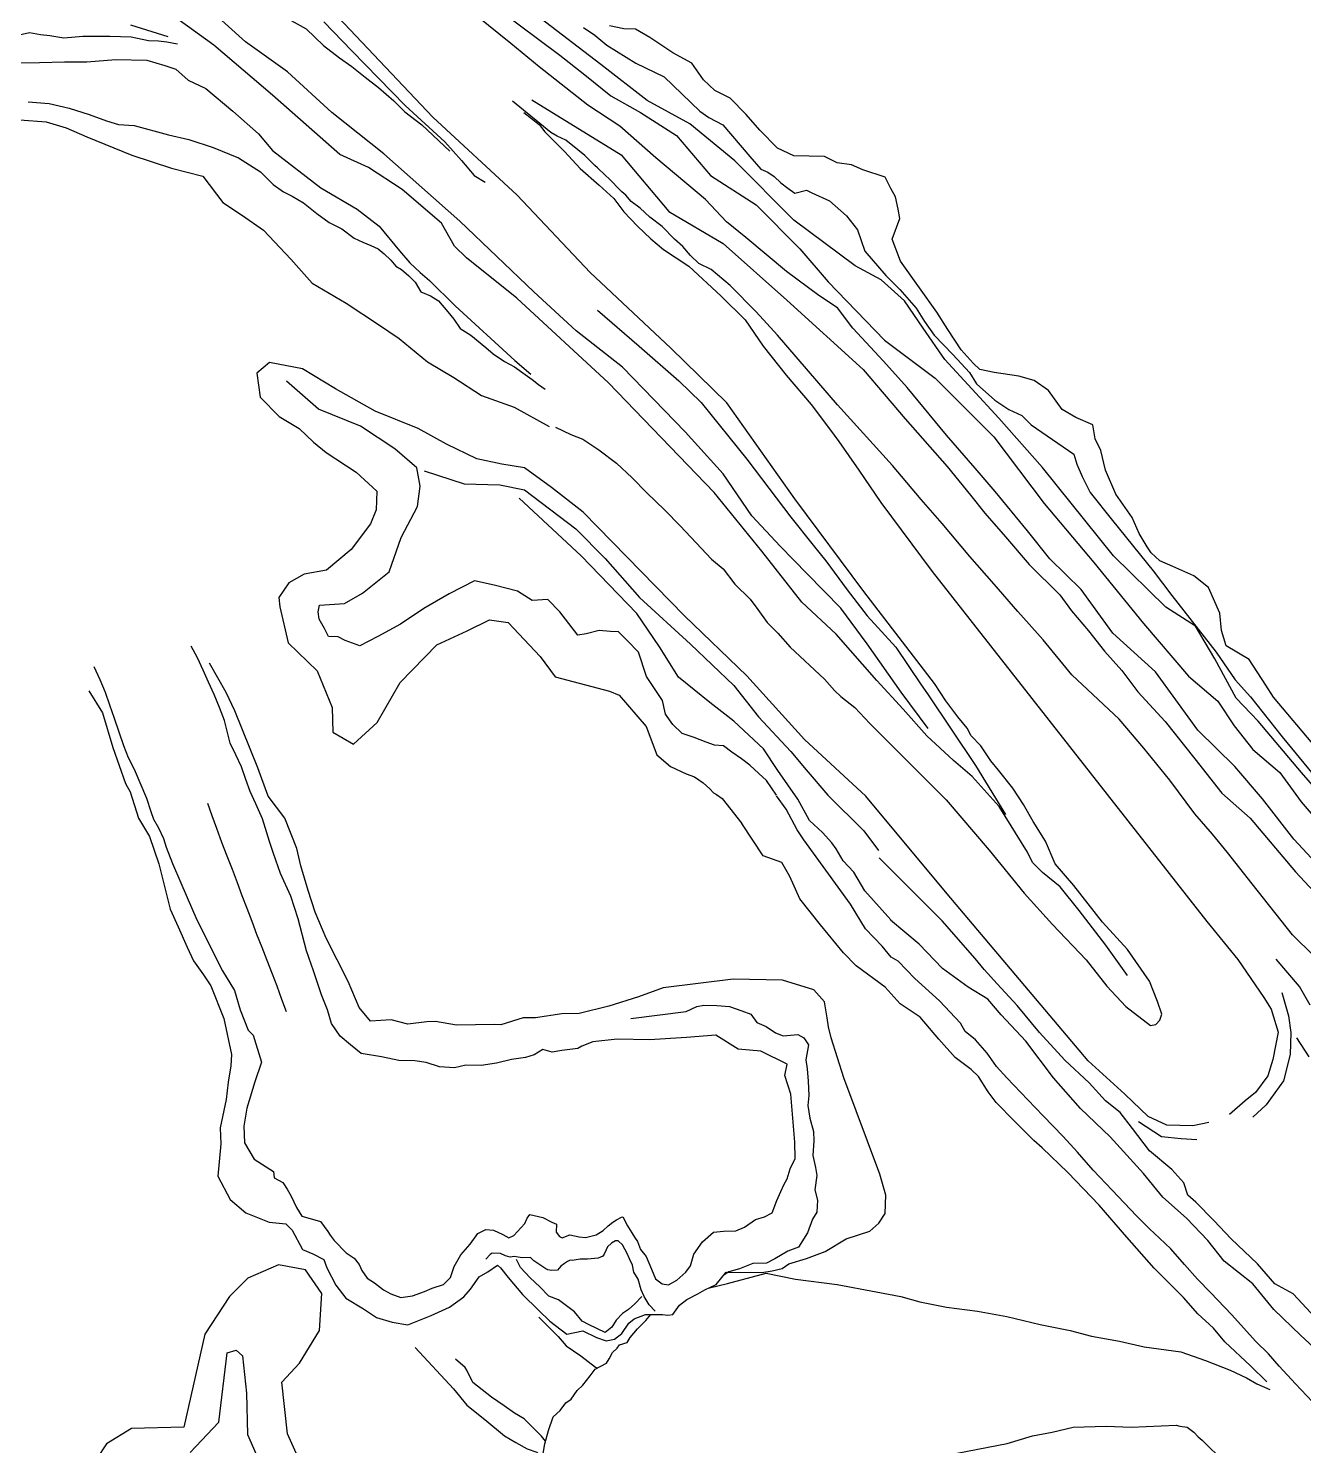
# Model space of a CAD drawing. Extents: x 73536 to 75854, y 478530 to 482386.
# Drawn here: x 74068 to 74569, y 479220 to 479776 of the extents above; entities that cross this region are included whole.
import ezdxf

# ---------------------------------------------------------------- set-up
doc = ezdxf.new("R2010")
doc.units = 0

msp = doc.modelspace()

# ---------------------------------------------------------------- linework, layer by layer
at = {"layer": 'TOPO_250913', "color": 30}
for points in [[(74499.985, 479404.261, 1598.933), (74491.42, 479416.189, 1600.487), (74480.921, 479429.762, 1601.743), (74473.462, 479439.07, 1603.154), (74466.519, 479444.715, 1604.197), (74462.573, 479448.635, 1604.834), (74460.667, 479452.627, 1605.807), (74449.549, 479470.666, 1607.195), (74438.851, 479482.4, 1608.281), (74431.543, 479488.637, 1609.269), (74421.039, 479498.412, 1610.484), (74411.839, 479508.871, 1609.665), (74401.475, 479520.163, 1609.647), (74385.441, 479538.271, 1609.932), (74371.971, 479550.863, 1610.389), (74356.303, 479570.926, 1609.814), (74337.599, 479593.986, 1609.954), (74296.017, 479637.02, 1609.685), (74260.027, 479670.289, 1609.292), (74240.246, 479686.095, 1608.664), (74235.569, 479690.722, 1609.445), (74230.41, 479699.658, 1609.163), (74214.928, 479713.002, 1609.175), (74201.775, 479721.563, 1609.639), (74190.563, 479726.723, 1609.817), (74164.104, 479750.034, 1608.603), (74140.992, 479769.629, 1609.488), (74119.442, 479785.173, 1609.581)], [(74421.677, 479501.272, 1612.061), (74411.018, 479515.498, 1610.801), (74397.69, 479534.538, 1611.04), (74387.356, 479548.508, 1611.679), (74374.052, 479561.983, 1611.279), (74363.44, 479572.897, 1611.528), (74352.412, 479584.737, 1612.094), (74341.114, 479601.241, 1610.903), (74326.218, 479617.734, 1610.312), (74301.487, 479643.189, 1610.819), (74283.283, 479657.387, 1610.553), (74266.728, 479672.715, 1611.216), (74237.673, 479700.455, 1610.239), (74207.811, 479726.907, 1609.892), (74187.322, 479743.177, 1610.355), (74169.995, 479759.188, 1610.409), (74153.457, 479770.892, 1610.944), (74137.468, 479785.395, 1610.482)], [(74579.076, 479443.003, 1653.75), (74565.302, 479457.812, 1653.109), (74552.962, 479473.601, 1653.164), (74542.102, 479486.386, 1653.198), (74527.533, 479500.585, 1653.52), (74518.951, 479512.528, 1653.759), (74510.971, 479523.542, 1653.428), (74494.126, 479538.757, 1653.088), (74481.76, 479555.8, 1653.501), (74469.358, 479567.852, 1653.947), (74460.624, 479578.839, 1653.1), (74447.907, 479594.371, 1653.811), (74440.07, 479603.548, 1654.068), (74428.816, 479616.446, 1653.513), (74413.312, 479635.198, 1655.193), (74404.047, 479645.54, 1654.704), (74392.092, 479658.539, 1655.111), (74386.066, 479666.492, 1654.689), (74378.656, 479671.305, 1654.004), (74366.024, 479680.687, 1653.862), (74349.966, 479694.111, 1653.751), (74342.35, 479700.252, 1654.01), (74334.123, 479708.986, 1654.231), (74314.673, 479725.337, 1654.198), (74300.462, 479737.814, 1654.509), (74287.989, 479746.019, 1654.022), (74268.862, 479761.159, 1654.435), (74257.624, 479770.303, 1654.864), (74244.177, 479781.141, 1654.856)], [(74252.675, 479783.793, 1655.736), (74276.912, 479765.735, 1655.372), (74286.782, 479758.021, 1655.539), (74296.948, 479749.792, 1655.723), (74308.668, 479743.224, 1655.782), (74322.791, 479734.126, 1656.28), (74336.067, 479718.432, 1658.184), (74354.012, 479706.888, 1656.955), (74371.149, 479689.672, 1656.683), (74382.318, 479676.717, 1655.943), (74404.501, 479653.722, 1656.95), (74424.375, 479638.856, 1657.157), (74447.405, 479615.842, 1655.886), (74467.163, 479589.591, 1657.052), (74486.77, 479566.392, 1656.834), (74506.227, 479542.527, 1657.362), (74523.913, 479521.797, 1657.007), (74535.462, 479512.009, 1657.72), (74541.878, 479502.271, 1656.858), (74549.224, 479493.041, 1657.166), (74559.77, 479484.01, 1657.009), (74568.223, 479472.447, 1656.887), (74579.321, 479459.526, 1657.198)], [(74108.333, 479777.56, 1594.749), (74122.933, 479773.02, 1595.056)], [(74170.238, 479779.958, 1640.525), (74177.34, 479776.09, 1640.824), (74184.109, 479769.506, 1641.064), (74190.397, 479764.674, 1641.659), (74195.181, 479761.227, 1641.767), (74200.477, 479757.031, 1642.182), (74205.702, 479752.938, 1642.222), (74211.686, 479747.739, 1641.999), (74215.999, 479743.421, 1641.852), (74222.703, 479738.315, 1641.575), (74233.673, 479728.005, 1641.619)], [(74184.245, 479778.786, 1648.548), (74195.257, 479767.358, 1645.246), (74216.128, 479745.933, 1642.84), (74231.69, 479731.62, 1641.281), (74238.242, 479724.344, 1640.553), (74243.262, 479718.395, 1639.782), (74247.541, 479715.852, 1638.91)], [(74275.291, 479619.556, 1578.442), (74281.261, 479616.784, 1579.205), (74285.906, 479614.877, 1579.824), (74292.224, 479610.75, 1580.561), (74299.175, 479605.517, 1581.188), (74305.309, 479599.753, 1581.567), (74310.997, 479593.951, 1581.918), (74318.14, 479586.982, 1583.195), (74324.264, 479580.86, 1584.314), (74330.519, 479574.167, 1584.58), (74336.503, 479567.785, 1585.076), (74341.066, 479563.973, 1585.747), (74345.633, 479557.996, 1586.133), (74351.691, 479552.023, 1587.008), (74354.775, 479547.975, 1587.213), (74358.325, 479542.929, 1587.581), (74362.529, 479538.741, 1588.147), (74367.381, 479533.14, 1589.189), (74380.867, 479520.651, 1590.913), (74384.856, 479516.229, 1591.475), (74387.338, 479513.787, 1591.852), (74392.868, 479509.458, 1592.518), (74398.739, 479503.236, 1593.253), (74428.651, 479473.256, 1595.309), (74445.622, 479453.435, 1594.676), (74459.352, 479436.536, 1595.047), (74470.463, 479424.255, 1595.01), (74483.718, 479410.415, 1594.967), (74491.834, 479400.02, 1594.938), (74499.312, 479392.092, 1594.913), (74508.991, 479384.624, 1594.884), (74511.119, 479385.025, 1594.858), (74512.625, 479386.682, 1594.921), (74513.378, 479389.091, 1595.046), (74511.721, 479394.059, 1595.378), (74508.576, 479402.065, 1596.279), (74499.977, 479414.412, 1597.856), (74490.055, 479425.216, 1599.392), (74478.811, 479439.548, 1601.301), (74471.466, 479448.137, 1602.485), (74467.702, 479457.02, 1603.685), (74462.908, 479464.741, 1604.826), (74459.1, 479471.375, 1606.627), (74454.87, 479477.867, 1607.399), (74449.264, 479484.95, 1608.3), (74446.214, 479488.589, 1608.827), (74442.378, 479494.491, 1609.609), (74438.542, 479498.426, 1610.216), (74437.006, 479501.413, 1610.584), (74433.23, 479505.803, 1610.96), (74428.607, 479512.098, 1611.47), (74424.18, 479518.886, 1612.001), (74396.406, 479555.097, 1616.601), (74369.204, 479591.508, 1621.176), (74342.592, 479629.161, 1625.818), (74320.51, 479650.678, 1628.922), (74288.801, 479680.404, 1633.297), (74260.208, 479710.696, 1637.49), (74227.027, 479741.394, 1642.041), (74189.86, 479780.69, 1646.74)], [(74589.118, 479460.074, 1670.694), (74568.308, 479483.965, 1670.188), (74551.219, 479504.127, 1670.457), (74542.643, 479513.228, 1670.653), (74534.218, 479528.607, 1672.012), (74526.656, 479541.494, 1670.594), (74515.01, 479548.96, 1670.339), (74494.399, 479569.019, 1669.386), (74466.507, 479603.769, 1670.153), (74449.344, 479623.085, 1672.55), (74428.171, 479646.158, 1672.483), (74419.696, 479658.535, 1673.238), (74412.354, 479669.263, 1671.412), (74403.098, 479677.469, 1672.025), (74392.915, 479682.973, 1671.013), (74368.883, 479700.891, 1672.344), (74345.661, 479724.19, 1671.233), (74328.061, 479738.673, 1671.098), (74311.251, 479747.897, 1670.449), (74293.048, 479762.096, 1669.62), (74269.125, 479780.34, 1670.246)], [(74286.248, 479776.534, 1674.654), (74290.686, 479773.61, 1674.387), (74295.408, 479769.624, 1674.613), (74306.756, 479762.622, 1675.773), (74317.889, 479757.14, 1676.471), (74331.864, 479743.742, 1674.734), (74335.463, 479741.253, 1674.632), (74341.026, 479738.345, 1675.871), (74351.568, 479725.959, 1675.579), (74355.848, 479720.938, 1675.029), (74358.697, 479719.803, 1674.783), (74361.073, 479718.043, 1674.481), (74363.791, 479715.578, 1674.983), (74366.481, 479713.502, 1675.475), (74369.303, 479711.477, 1675.977), (74373.85, 479712.627, 1676.656), (74375.961, 479711.658, 1676.992), (74382.84, 479708.472, 1679.61), (74389.57, 479702.562, 1679.893), (74393.81, 479697.056, 1678.697), (74396.773, 479688.732, 1676.319), (74405.052, 479679.131, 1674.654), (74410.436, 479673.625, 1673.803), (74416.849, 479666.38, 1673.188), (74420.195, 479661.124, 1673.39), (74423.947, 479655.708, 1673.53), (74431.375, 479648.111, 1674.197), (74437.841, 479641.134, 1673.703), (74440.585, 479636.683, 1674.366), (74447.759, 479630.18, 1675.304), (74453.287, 479626.535, 1676.036), (74458.457, 479624.23, 1676.262), (74462.112, 479620.454, 1676.091), (74478.807, 479609.03, 1674.272), (74479.996, 479605.062, 1674.241), (74482.187, 479600.198, 1673.731), (74485.261, 479593.94, 1673.959), (74493.981, 479582.997, 1673.797), (74510.008, 479563.18, 1672.987), (74517.408, 479553.477, 1674.723), (74534.723, 479531.228, 1674.623), (74542.258, 479520.344, 1673.85), (74548.253, 479513.742, 1674.223), (74560.635, 479497.946, 1674.06), (74572.87, 479483.2, 1673.48)], [(74579.863, 479486.81, 1670.161), (74557.278, 479513.518, 1671.313), (74554.231, 479518.227, 1671.018), (74547.675, 479528.337, 1670.443), (74538.695, 479533.738, 1670.682), (74536.819, 479539.778, 1670.591), (74536.211, 479546.58, 1670.624), (74531.689, 479556.601, 1670.25), (74525.936, 479561.242, 1670.283), (74517.732, 479564.846, 1670.629), (74512.676, 479567.075, 1670.753), (74509.265, 479570.205, 1670.635), (74507.61, 479572.661, 1670.611), (74504.501, 479577.885, 1670.752), (74501.771, 479584.183, 1670.175), (74495.291, 479593.341, 1669.98), (74491.235, 479602.664, 1669.976), (74489.397, 479610.484, 1670.029), (74487.256, 479615.013, 1670.002), (74486.269, 479620.544, 1669.841), (74479.65, 479623.461, 1669.959), (74474.319, 479626.58, 1670.066), (74468.95, 479634.061, 1670.396), (74463.211, 479637.932, 1670.42), (74457.275, 479639.665, 1670.387), (74447.616, 479641.017, 1670.706), (74441.94, 479642.287, 1670.687), (74439.312, 479644.741, 1670.679), (74434.562, 479649.99, 1670.654), (74429.397, 479658.014, 1670.377), (74425.043, 479664.826, 1670.647), (74410.779, 479684.858, 1670.492), (74407.457, 479693.388, 1670.478), (74410.54, 479701.521, 1670.668), (74409.876, 479705.155, 1670.543), (74408.809, 479710.125, 1670.722), (74406.922, 479713.364, 1670.743), (74404.727, 479717.772, 1670.329), (74395.96, 479720.603, 1670.577), (74391.556, 479722.594, 1670.592), (74385.882, 479723.408, 1670.411), (74380.917, 479725.933, 1670.407), (74368.896, 479726.126, 1670.451), (74362.391, 479729.126, 1670.372), (74355.441, 479736.273, 1670.446), (74350.087, 479742.363, 1670.142), (74343.868, 479748.809, 1670.066), (74337.796, 479751.854, 1670.944), (74333.342, 479755.979, 1670.742), (74328.742, 479762.53, 1670.582), (74321.361, 479766.647, 1671.222), (74312.339, 479772.58, 1671.133), (74306.68, 479775.927, 1671.057), (74302.048, 479776.033, 1671.137), (74296.416, 479777.247, 1671.279)], [(74063.295, 479773.394, 1593.714), (74068.551, 479774.568, 1593.508), (74072.913, 479773.756, 1593.622), (74076.62, 479773.403, 1593.66), (74082.044, 479772.562, 1593.502), (74089.482, 479773.144, 1593.949), (74100.186, 479773.201, 1593.979), (74108.513, 479772.843, 1594.301), (74115.281, 479771.417, 1594.18), (74119.283, 479771.272, 1594.258), (74122.577, 479770.929, 1594.861), (74126.715, 479770.165, 1594.873)], [(74064.982, 479762.727, 1581.577), (74072.545, 479762.8, 1581.747), (74082.39, 479763.046, 1581.89), (74091.101, 479763.029, 1580.047), (74102.471, 479764.053, 1581.048), (74114.74, 479763.775, 1580.007), (74121.786, 479761.702, 1581.248), (74126.054, 479760.168, 1581.29), (74130.951, 479755.857, 1580.907), (74137.907, 479752.632, 1581.505), (74148.514, 479743.688, 1580.887), (74158.579, 479734.772, 1580.334), (74164.064, 479728.311, 1580.282), (74183.038, 479713.582, 1580.178), (74197.289, 479705.16, 1579.967), (74206.009, 479698.491, 1580.352), (74213.964, 479688.83, 1580.474), (74218.028, 479684.143, 1580.158), (74222.007, 479680.394, 1580.147), (74225.684, 479677.265, 1580.133), (74235.768, 479667.274, 1580.652), (74259.29, 479645.808, 1579.994), (74265.602, 479640.435, 1580.169)], [(74573.166, 479412.007, 1640.882), (74564.781, 479420.174, 1640.495), (74548.898, 479440.233, 1640.565), (74539.227, 479452.603, 1640.441), (74533.367, 479459.733, 1640.339), (74526.422, 479467.727, 1640.681), (74516.506, 479480.903, 1639.319), (74506.377, 479493.482, 1640.288), (74496.651, 479504.932, 1639.119), (74478.067, 479522.373, 1640.19), (74466.766, 479536.071, 1639.956), (74456.844, 479547.17, 1640.357), (74447.54, 479557.918, 1640.052), (74438.012, 479568.807, 1639.765), (74427.182, 479581.724, 1639.67), (74418.923, 479591.236, 1640.055), (74407.671, 479604.558, 1640), (74386.026, 479628.401, 1639.986), (74362.39, 479655.714, 1642.242), (74354.005, 479664.948, 1640.798), (74343.78, 479675.181, 1642.004), (74336.379, 479681.487, 1642.4), (74331.508, 479683.821, 1643.226), (74328.253, 479687.024, 1643.301), (74325.244, 479690.496, 1643.084), (74321.927, 479693.382, 1641.892), (74317.126, 479698.366, 1641.515), (74312.266, 479702.127, 1641.219), (74308.476, 479705.567, 1640.7), (74304.983, 479708.284, 1640.575), (74302.859, 479710.732, 1640.364), (74301.265, 479712.092, 1640.036), (74299.737, 479713.612, 1639.503), (74297.546, 479715.893, 1639.843), (74296.444, 479716.977, 1639.705), (74294.747, 479718.622, 1639.799), (74291.776, 479721.464, 1639.894), (74290.682, 479722.372, 1639.998), (74286.752, 479726.245, 1640.316), (74283.972, 479728.458, 1640.402), (74279.252, 479732.353, 1640.517), (74275.931, 479733.871, 1640.59), (74273.384, 479735.375, 1640.28), (74258.351, 479747.596, 1641.03)], [(74265.912, 479748.194, 1641.927), (74300.977, 479726.495, 1641.356), (74319.806, 479704.27, 1644.374), (74341.049, 479691.793, 1643.508), (74366.07, 479669.488, 1643.14), (74396.073, 479642.288, 1642.143), (74412.641, 479622.941, 1642.137), (74429.09, 479604.19, 1642.584), (74438.247, 479592.85, 1641.95), (74443.854, 479585.811, 1642.158), (74452.018, 479576.54, 1642.253), (74461.256, 479565.626, 1642.547), (74473.325, 479553.719, 1640.918), (74477.91, 479547.412, 1642.008), (74484.598, 479539.578, 1641.468), (74490.956, 479531.602, 1641.646), (74497.653, 479524.041, 1641.549), (74503.969, 479515.69, 1641.34), (74514.678, 479504.066, 1642.051), (74526.358, 479489.349, 1641.638), (74537.004, 479475.883, 1641.889), (74548.178, 479466.058, 1641.584), (74565.942, 479444.997, 1642.451), (74582.16, 479427.617, 1642.866)], [(74068.031, 479747.327, 1579.279), (74076.375, 479746.758, 1579.545), (74084.197, 479744.947, 1579.452), (74091.994, 479742.412, 1579.711), (74098.785, 479739.97, 1579.704), (74103.588, 479738.412, 1579.93), (74109.656, 479738.109, 1579.375), (74123.161, 479734.395, 1579.018), (74131.212, 479732.636, 1579.181), (74140.683, 479729.424, 1579.617), (74150.718, 479725.387, 1579.613), (74159.302, 479719.86, 1579.587), (74164.272, 479714.937, 1579.749), (74168.357, 479712.014, 1579.57), (74171.765, 479710.286, 1579.261), (74176.177, 479707.673, 1579.773), (74181.412, 479703.569, 1579.114), (74186.257, 479700.031, 1579.341), (74191.344, 479697.454, 1579.555), (74196.104, 479693.872, 1579.541), (74199.591, 479692.194, 1579.495), (74202.63, 479690.967, 1579.484), (74205.526, 479689.59, 1579.502), (74207.979, 479687.719, 1579.433), (74210.542, 479685.148, 1579.462), (74212.542, 479682.881, 1579.495), (74214.706, 479681.492, 1579.177), (74217.582, 479679.061, 1579.33), (74220.107, 479676.52, 1579.38), (74222.349, 479672.818, 1579.702), (74226.169, 479671.13, 1579.204), (74229.201, 479669.171, 1579.58), (74232.91, 479664.868, 1579.847), (74235.266, 479662.081, 1580.502), (74237.82, 479658.35, 1580.614), (74242.001, 479655.786, 1579.405), (74247.801, 479650.854, 1579.545), (74250.691, 479648.404, 1579.426), (74255.166, 479645.409, 1579.155), (74259.076, 479643.238, 1578.924), (74263.331, 479640.283, 1579.22), (74266.071, 479638.332, 1579.29), (74268.591, 479636.421, 1579.466), (74271.11, 479634.51, 1579.506)], [(74262.808, 479743.197, 1639.066), (74268.868, 479738.407, 1638.217), (74271.039, 479735.548, 1637.798), (74278.727, 479727.812, 1637.44), (74284.92, 479721.251, 1636.362), (74292.392, 479714.686, 1635.385), (74298.203, 479709.39, 1634.687), (74302.026, 479704.204, 1633.796), (74307.466, 479698.588, 1632.894), (74312.704, 479693.589, 1632.258), (74317.612, 479689.434, 1631.737), (74327.576, 479682.79, 1630.393), (74340.248, 479670.988, 1629.574), (74349.685, 479661.709, 1628.801), (74356.848, 479651.467, 1627.199), (74365.876, 479640.02, 1625.199), (74375.728, 479628.451, 1624.057), (74382.898, 479618.997, 1622.258), (74386.557, 479614.001, 1621.622), (74394.41, 479602.763, 1620.389), (74402.993, 479590.081, 1618.547), (74423.196, 479562.894, 1615.216), (74531.093, 479425.524, 1597.094), (74543.301, 479410.492, 1595.737), (74553.46, 479395.574, 1595.311), (74556.363, 479391.018, 1594.958), (74559.075, 479382.044, 1597.977), (74557.061, 479371.287, 1597.55), (74555.127, 479364.799, 1597.56), (74550.154, 479358.249, 1597.433), (74546.096, 479354.98, 1597.12), (74540.06, 479349.635, 1596.639)], [(74262.808, 479743.197, 1639.066), (74268.868, 479738.407, 1638.217), (74271.039, 479735.548, 1637.798), (74278.727, 479727.812, 1637.44), (74284.92, 479721.251, 1636.362), (74292.392, 479714.686, 1635.385), (74298.203, 479709.39, 1634.687), (74302.026, 479704.204, 1633.796), (74307.466, 479698.588, 1632.894), (74312.704, 479693.589, 1632.258), (74317.612, 479689.434, 1631.737), (74327.576, 479682.79, 1630.393), (74340.248, 479670.988, 1629.574), (74349.685, 479661.709, 1628.801), (74356.848, 479651.467, 1627.199), (74365.876, 479640.02, 1625.199)], [(74064.812, 479740.296, 1564.74), (74075.184, 479739.481, 1565.321), (74082.982, 479737.154, 1564.854), (74091.163, 479733.68, 1564.811), (74108.782, 479726.481, 1565.248), (74124.43, 479721.327, 1565.454), (74136.673, 479718.195, 1564.828), (74144.568, 479707.846, 1564.839), (74152.24, 479702.711, 1564.385), (74160.513, 479696.948, 1564.946), (74171.309, 479685.574, 1566.044), (74179.63, 479676.103, 1566.356), (74192.944, 479668.252, 1567.818), (74205.64, 479659.977, 1568.811), (74213.871, 479654.407, 1569.801), (74224.94, 479645.317, 1571.241), (74235.279, 479639.064, 1573.047), (74246.183, 479631.987, 1574.29), (74258.997, 479627.429, 1575.885), (74272.68, 479619.83, 1577.976)], [(74291.716, 479665.585, 1629.673), (74308.122, 479651.367, 1628.215), (74323.677, 479637.778, 1626.939), (74332.428, 479629.227, 1624.253), (74350.421, 479607.099, 1622.44), (74367.689, 479584.289, 1620.293), (74376.439, 479573.313, 1619.048), (74381.473, 479567.064, 1617.458), (74389.776, 479555.782, 1616.833), (74397.71, 479545.46, 1615.603), (74408.949, 479533.21, 1614.828), (74418.852, 479518.414, 1614.281), (74421.343, 479514.858, 1614.005), (74440.164, 479486.665, 1610.23), (74452.054, 479467.533, 1607.899)], [(74531.942, 479346.481, 1596.535), (74525.553, 479345.158, 1597.66), (74515.382, 479345.534, 1597.66), (74508.083, 479348.903, 1597.66), (74498.821, 479357.604, 1597.66), (74484.505, 479370.797, 1597.66), (74429.107, 479436.311, 1592.052), (74397.175, 479474.722, 1588.79), (74373.11, 479496.936, 1586.65), (74350.433, 479521.926, 1584.442), (74325.906, 479545.528, 1582.215), (74286.106, 479586.254, 1578.488), (74273.611, 479595.972, 1577.463), (74263.102, 479603.606, 1576.627), (74254.091, 479605.047, 1575.853), (74244.36, 479607.21, 1575.007), (74232.466, 479612.977, 1573.885), (74221.293, 479619.104, 1572.804), (74204.354, 479625.952, 1571.254), (74188.856, 479634.602, 1569.748), (74175.881, 479642.531, 1568.458), (74162.906, 479645.054, 1567.337), (74157.844, 479640.749, 1566.773), (74159.246, 479631.337, 1566.511), (74166.723, 479623.846, 1566.416), (74174.529, 479619.129, 1566.335), (74180.211, 479613.773, 1566.063), (74185.162, 479609.675, 1565.839), (74196.943, 479601.992, 1565.35), (74205.064, 479594.517, 1564.966), (74204.797, 479587.138, 1564.801), (74202.517, 479581.674, 1564.67), (74194.894, 479571.601, 1564.592), (74185.313, 479563.393, 1564.594), (74176.557, 479561.907, 1564.683), (74170.445, 479558.437, 1564.703), (74166.48, 479552.655, 1564.654), (74166.975, 479549.021, 1564.584), (74170.198, 479534.954, 1564.297), (74181.638, 479523.966, 1564.817), (74187.47, 479509.453, 1564.41), (74187.743, 479499.851, 1564.559), (74195.832, 479495.042, 1564.705), (74205.232, 479503.568, 1564.902), (74214.195, 479519.307, 1565.184), (74228.622, 479534.172, 1565.505), (74240.494, 479539.576, 1565.708), (74249.246, 479543.929, 1565.666), (74256.591, 479542.88, 1565.635), (74269.181, 479529.59, 1565.557), (74275.105, 479521.604, 1565.515), (74296.394, 479515.979, 1565.421), (74300.259, 479514.316, 1565.422), (74310.826, 479502.061, 1565.635), (74315.057, 479490.961, 1565.579), (74320.395, 479486.296, 1565.567), (74326.575, 479483.431, 1565.556), (74329.886, 479482.211, 1565.551), (74333.211, 479479.9, 1565.544), (74335.83, 479477.543, 1565.538), (74337.244, 479476.044, 1565.535), (74338.468, 479475.338, 1565.532), (74340.685, 479473.704, 1565.528), (74348.462, 479463.931, 1565.776)], [(74362.051, 479475.138, 1583.246), (74358.16, 479480.811, 1582.456), (74355.076, 479483.547, 1581.502), (74351.583, 479486.88, 1580.58), (74348.256, 479489.385, 1580.466), (74344.433, 479492.015, 1579.932), (74341.211, 479494.467, 1580.247), (74337.743, 479494.707, 1579.541), (74334.402, 479495.838, 1578.705), (74329.664, 479497.659, 1577.712), (74324.929, 479499.265, 1577.71), (74321.279, 479502.825, 1578.429), (74318.391, 479506.885, 1579.129), (74317.279, 479512.206, 1579.187), (74311.017, 479521.624, 1579.679), (74307.89, 479531.228, 1580.368), (74303.674, 479535.613, 1581.22), (74300.024, 479539.174, 1581.135), (74296.801, 479539.391, 1579.973), (74292.374, 479539.732, 1578.629), (74287.218, 479538.414, 1577.704), (74283.956, 479537.868, 1577.552), (74276.987, 479547.086, 1577.416), (74272.191, 479551.879, 1577.881), (74266.124, 479551.523, 1576.752), (74260.287, 479555.248, 1576.908), (74251.106, 479557.525, 1578.04), (74243.348, 479559.238, 1577.257), (74233.455, 479554.119, 1578.777), (74223.553, 479548.412, 1580.432), (74214.278, 479542.274, 1581.701), (74205.462, 479537.451, 1580.849), (74198.296, 479533.756, 1580.793), (74192.546, 479535.879, 1579.535), (74189.845, 479537.253, 1578.818), (74186.09, 479537.393, 1578.539), (74184.46, 479540.533, 1578.099), (74182.339, 479544.23, 1578.009), (74181.942, 479547.027, 1578.195), (74182.569, 479549.651, 1578.527), (74192.357, 479550.292, 1579.319), (74199.461, 479554.4, 1580.548), (74209.917, 479562.811, 1577.897), (74214.546, 479576.207, 1578.62), (74221.068, 479588.485, 1578.817), (74222.08, 479596.377, 1579.314), (74220.734, 479603.655, 1578.249), (74212.046, 479611.038, 1576.008), (74198.625, 479620.028, 1572.103), (74182.124, 479626.714, 1570.725), (74169.561, 479637.698, 1571.015)], [(74223.598, 479602.517, 1579.77), (74239.365, 479597.352, 1580.008), (74253.38, 479596.921, 1578.395), (74263, 479595.023, 1579.87), (74283.158, 479579.738, 1581.804), (74294.797, 479568.044, 1583.421), (74308.227, 479552.743, 1585.102), (74328.278, 479534.358, 1587.379), (74345.302, 479518.107, 1588.609), (74354.996, 479505.871, 1589.967), (74367.72, 479492.205, 1590.8), (74373.76, 479485.079, 1591.142), (74382.264, 479475.112, 1592.87), (74396.324, 479461.069, 1594.797), (74402.105, 479453.292, 1594.823)], [(74406.904, 479426.07, 1581.787), (74396.805, 479437.454, 1582.763), (74392.443, 479444.899, 1583.148), (74388.228, 479449.285, 1583.089), (74385.506, 479453.961, 1583.144), (74383.761, 479456.369, 1583.112), (74380.155, 479460.427, 1583.378), (74374.989, 479465.081, 1583.146), (74370.455, 479473.474, 1582.791), (74362.574, 479484.72, 1583.364), (74356.897, 479493.278, 1581.792), (74345.262, 479504.134, 1580.93), (74335.916, 479511.534, 1580.707), (74323.584, 479521.37, 1580.585), (74316.112, 479533.38, 1580.079), (74307.146, 479546.473, 1581.374), (74285.259, 479569.058, 1581.137), (74260.954, 479591.775, 1578.952)], [(74093.869, 479525.553, 1564.225), (74096.256, 479520.559, 1564.09), (74098.311, 479515.508, 1563.848), (74099.984, 479510.499, 1563.586), (74101.842, 479505.298, 1563.276), (74103.66, 479500.01, 1562.802), (74105.476, 479494.641, 1562.304), (74107.352, 479489.891, 1561.84), (74109.734, 479485.25, 1561.447), (74114.579, 479473.907, 1560.16), (74116.279, 479468.603, 1559.569), (74117.268, 479465.67, 1559.282), (74119.227, 479462.189, 1558.934), (74121.208, 479458.087, 1558.5), (74122.318, 479454.628, 1558.445), (74124.823, 479448.278, 1557.497), (74128.081, 479440.603, 1556.78), (74134.29, 479426.164, 1555.603), (74144.442, 479406.09, 1553.99), (74149.086, 479398.405, 1553.066), (74151.39, 479390.802, 1552.108), (74154.509, 479382.821, 1551.298), (74156.416, 479380.815, 1551.046), (74159.763, 479370.238, 1550.023), (74157.088, 479362.456, 1550.703), (74153.904, 479352.162, 1550.702), (74152.801, 479345.031, 1551.269), (74153.004, 479338.52, 1551.055), (74156.826, 479332.141, 1550.722), (74164.402, 479327.293, 1550.564), (74164.702, 479324.793, 1550.742), (74168.102, 479322.993, 1550.356), (74169.802, 479320.293, 1550.43), (74171.402, 479317.593, 1550.314), (74173.502, 479313.093, 1550.312), (74175.602, 479309.693, 1550.448), (74179.802, 479308.493, 1550.296), (74182.902, 479307.693, 1550.124), (74185.785, 479303.73, 1550.273), (74186.741, 479302.287, 1550.178), (74188.286, 479300.218, 1550.189), (74193.026, 479295.295, 1550.19), (74196.194, 479293.216, 1550.133), (74198.074, 479290.702, 1550.363), (74199.12, 479288.423, 1550.346), (74201.236, 479285.369, 1550.616), (74204.095, 479283.592, 1550.632), (74207.602, 479280.793, 1550.526), (74210.502, 479279.193, 1550.355), (74214.402, 479277.799, 1550.343), (74219.086, 479278.413, 1550.304), (74223.702, 479280.193, 1550.218), (74226.786, 479281.479, 1550.276), (74231.21, 479282.947, 1550.407), (74234.018, 479285.634, 1550.565), (74235.44, 479289.997, 1550.552), (74238.098, 479294.494, 1550.84), (74241.641, 479298.733, 1550.867), (74244.702, 479302.894, 1550.527), (74247.902, 479304.436, 1550.473), (74250.909, 479304.296, 1550.302), (74254.54, 479302.555, 1550.215), (74256.86, 479301.243, 1550.346), (74258.902, 479302.193, 1550.377), (74263.179, 479306.847, 1550.317), (74264.09, 479308.983, 1550.243), (74265.121, 479310.363, 1550.373), (74270.235, 479309.236, 1550.107), (74273.822, 479307.398, 1550.039), (74275.602, 479306.593, 1550.056), (74275.502, 479303.394, 1550.063), (74276.802, 479301.793, 1550.271), (74277.902, 479301.193, 1550.172), (74280.902, 479302.394, 1550.406), (74284.502, 479301.593, 1550.412), (74287.002, 479301.394, 1550.567), (74291.202, 479302.394, 1550.938), (74293.902, 479304.093, 1550.531), (74295.902, 479305.894, 1550.312), (74297.802, 479307.394, 1550.635), (74299.202, 479308.293, 1550.598), (74301.202, 479309.293, 1550.4), (74301.719, 479309.48, 1550.472), (74303.515, 479305.886, 1550.289), (74306.243, 479301.447, 1550.25), (74307.433, 479299.792, 1550.238), (74308.65, 479296.65, 1550.171), (74310.803, 479293.835, 1549.884), (74312.936, 479288.965, 1549.737), (74314.541, 479285.123, 1549.716), (74317.128, 479283.117, 1549.824), (74319.649, 479282.732, 1549.932), (74322.872, 479284.624, 1549.88), (74326.485, 479287.693, 1550.006), (74328.238, 479290.247, 1550.088), (74329.635, 479294.781, 1550.234), (74332.933, 479299.711, 1550.219), (74337.3, 479303.443, 1550.153), (74341.203, 479303.873, 1549.98), (74346.014, 479303.995, 1549.85), (74349.532, 479305.375, 1549.822), (74353.83, 479308.419, 1549.674), (74357.273, 479309.474, 1549.685), (74360.285, 479311.038, 1550.052), (74362.207, 479315.919, 1550.372), (74363.696, 479319.416, 1549.922), (74364.964, 479321.996, 1550.063), (74366.235, 479324.441, 1550.083), (74367.468, 479328.377, 1550.451), (74369.361, 479332.337, 1550.579), (74369.3, 479338.856, 1551.073), (74367.633, 479357.64, 1550.794), (74365.303, 479364.926, 1551.051), (74366.227, 479369.441, 1550.825), (74355.931, 479374.591, 1550.936), (74346.948, 479375.318, 1550.354), (74338.207, 479380.76, 1550.673), (74326.682, 479379.933, 1550.094), (74312.196, 479378.96, 1550.928), (74299.497, 479379.26, 1550.061), (74289.896, 479378.16, 1550.209), (74285.528, 479376.547, 1550.263), (74283.957, 479375.556, 1550.99), (74277.757, 479374.756, 1551.051), (74273.968, 479374.173, 1550.901), (74270.215, 479375.252, 1550.855), (74266.893, 479373.109, 1550.777), (74263.431, 479371.985, 1550.852), (74257.952, 479371.289, 1550.923), (74252.002, 479369.807, 1550.524), (74246.032, 479368.863, 1550.509), (74240.021, 479369.067, 1550.403), (74235.605, 479367.991, 1550.368), (74229.592, 479368.328, 1550.543), (74224.474, 479370.095, 1550.623), (74219.946, 479370.782, 1550.341), (74213.652, 479370.824, 1550.335), (74206.887, 479372.251, 1550.122), (74198.831, 479373.684, 1550.026), (74194.726, 479376.965, 1550.156), (74190.586, 479380.394, 1550.02), (74187.224, 479385.437, 1550.237), (74185.714, 479390.727, 1550.459), (74183.239, 479396.643, 1550.951), (74180.162, 479406.039, 1551.737), (74177.376, 479413.944, 1552.555), (74174.17, 479426.569, 1554.301), (74171.296, 479435.473, 1554.973), (74167.185, 479444.293, 1555.795), (74164.462, 479452.214, 1556.191), (74162.833, 479456.885, 1556.795), (74161.823, 479460.264, 1557.569), (74160.126, 479465.779, 1558.063), (74157.494, 479471.679, 1558.586), (74155.271, 479476.526, 1559.09), (74153.553, 479481.234, 1559.605), (74151.81, 479486.158, 1560.039), (74149.644, 479490.873, 1560.575), (74147.368, 479495.453, 1561.077), (74145.237, 479504.351, 1561.981), (74143.263, 479509.452, 1562.288), (74141.129, 479514.671, 1562.611), (74138.965, 479519.442, 1562.929), (74136.84, 479524.13, 1563.198), (74134.632, 479529.029, 1563.434), (74132.114, 479533.573, 1563.703)], [(74091.883, 479515.986, 1566.482), (74097.291, 479507.349, 1565.639), (74101.283, 479493.762, 1564.189), (74106.241, 479479.644, 1564.197), (74108.082, 479476.399, 1564.949), (74111.473, 479466.019, 1565.825), (74115.715, 479458.807, 1566.388), (74119.368, 479448.081, 1566.103), (74123.894, 479430.333, 1564.066), (74127.019, 479423.336, 1564.718), (74130.529, 479415.407, 1564.735), (74133.077, 479409.949, 1564.824), (74136.939, 479404.564, 1565.26), (74139.774, 479400.176, 1565.694), (74144.922, 479387.311, 1567.323), (74147.998, 479373.233, 1566.782), (74147.635, 479368.798, 1566.619), (74146.644, 479362.397, 1566.401), (74146.644, 479362.397, 1566.401), (74145.889, 479355.539, 1565.527), (74143.454, 479344.441, 1565.743), (74143.754, 479338.196, 1565.509), (74142.593, 479325.487, 1566.694), (74147.368, 479316.303, 1567.617), (74153.568, 479311.108, 1564.784), (74162.773, 479307.425, 1565.123), (74169.234, 479306.719, 1566.139), (74171.802, 479304.293, 1565.46), (74175.802, 479296.593, 1564.796), (74179.902, 479294.894, 1565.717), (74184.183, 479292.779, 1565.852), (74185.402, 479289.394, 1566.488), (74188.902, 479282.593, 1565.794), (74192.802, 479277.593, 1565.525), (74199.781, 479273.316, 1564.837), (74204.957, 479269.938, 1563.651), (74211.102, 479268.093, 1562.862), (74217.202, 479267.093, 1561.764), (74226.424, 479270.672, 1559.456), (74233.596, 479273.95, 1560.07), (74239.209, 479277.991, 1560.541), (74241.802, 479281.093, 1559.536), (74245.3, 479285.86, 1559.237), (74248.702, 479287.894, 1558.871), (74252.429, 479290.497, 1564.654), (74253.57, 479289.404, 1564.581), (74256.646, 479285.704, 1565.502), (74262.245, 479279.004, 1564.857), (74268.545, 479272.804, 1565.501), (74272.987, 479268.524, 1564.446), (74279.676, 479263.34, 1564.994), (74285.956, 479264.669, 1566.048), (74291.305, 479262.038, 1566.666), (74295.182, 479260.778, 1566.615), (74298.361, 479261.487, 1566.344), (74301.235, 479263.691, 1566.474), (74304.081, 479267.684, 1565.85), (74306.084, 479269.373, 1564.677), (74310.646, 479271.111, 1563.271), (74317.226, 479271.06, 1560.061), (74319.384, 479270.862, 1559.679), (74321.318, 479271.179, 1559.307), (74323.953, 479274.78, 1560.265), (74326.85, 479277.064, 1560.425), (74331.178, 479279.171, 1561.277), (74333.85, 479280.774, 1562.073), (74338.331, 479282.847, 1562.644), (74342.337, 479287.73, 1565.54), (74356.31, 479287.64, 1565.589), (74360.363, 479288.3, 1565.555), (74364.229, 479289.117, 1565.673), (74366.945, 479290.987, 1565.887), (74373.774, 479293.143, 1565.988), (74381.116, 479295.861, 1565.798), (74389.365, 479300.78, 1565.166), (74398.766, 479303.815, 1564.776), (74402.286, 479306.933, 1564.937), (74404.704, 479310.787, 1564.849), (74404.965, 479317.926, 1565.01), (74402.634, 479326.248, 1565.325), (74388.469, 479364.04, 1566.094), (74383.488, 479379.835, 1566.459), (74382.497, 479384.06, 1566.445), (74381.997, 479387.66, 1566.256), (74380.896, 479393.86, 1566.051), (74376.696, 479398.66, 1565.535), (74364.354, 479402.401, 1566.453), (74345.044, 479402.87, 1566.433), (74317.497, 479399.46, 1566.035), (74307.893, 479395.924, 1565.159), (74296.2, 479392.203, 1565.266), (74284.546, 479389.349, 1565.37), (74277.72, 479389.213, 1565.429), (74267.345, 479387.634, 1565.52), (74262.466, 479387.685, 1565.563), (74253.816, 479384.929, 1565.641), (74251.201, 479384.964, 1565.648), (74236.33, 479384.72, 1565.71), (74228.041, 479386.23, 1565.204), (74224.686, 479386.063, 1564.603), (74217.203, 479385.094, 1563.613), (74210.677, 479386.893, 1562.833), (74202.492, 479386.262, 1561.4), (74198.085, 479391.691, 1560.676), (74193.813, 479401.834, 1561.816), (74185.097, 479418.943, 1562.44), (74180.863, 479429.062, 1564.919), (74178.124, 479437.572, 1565.305), (74175.224, 479447.312, 1565.675), (74173.57, 479454.073, 1567.106), (74168.94, 479466.057, 1567.009), (74162.383, 479474.716, 1566.929), (74158.352, 479485.747, 1566.524), (74149.258, 479508.143, 1565.044), (74145.789, 479515.412, 1564.688), (74139.346, 479526.976, 1564.688)], [(74572.578, 479236.795, 1579.513), (74565.921, 479243.875, 1579.794), (74559.489, 479250.835, 1579.679), (74555.274, 479255.649, 1579.958), (74550.351, 479260.452, 1579.788), (74540.738, 479271.066, 1579.69), (74532.674, 479279.689, 1579.466), (74527.43, 479285.04, 1579.383), (74522.277, 479290.692, 1579.466), (74516.965, 479296.874, 1579.887), (74512.509, 479301.05, 1579.568), (74508.555, 479304.82, 1579.676), (74503.498, 479309.837, 1579.587), (74493.895, 479319.88, 1579.692), (74486.473, 479327.835, 1579.846), (74480.316, 479334.877, 1579.571), (74474.637, 479341.004, 1579.845), (74466.744, 479349.107, 1579.403), (74460.783, 479355.438, 1579.144), (74452.577, 479364.065, 1579.585), (74448.521, 479368.514, 1579.613), (74444.847, 479373.726, 1579.671), (74440.174, 479379.049, 1579.704), (74436.176, 479382.302, 1579.855), (74434.328, 479385.484, 1580.119), (74426.056, 479394.309, 1579.894), (74416.441, 479403.069, 1580.114), (74409.886, 479409.828, 1580.622), (74407.061, 479411.422, 1580.482), (74403.58, 479415.778, 1580.508), (74397.056, 479422.556, 1581.228), (74391.17, 479432.294, 1581.613), (74381.452, 479445.646, 1581.694), (74372.821, 479457.504, 1582.429), (74370.144, 479461.457, 1582.513), (74365.896, 479469.573, 1582.881), (74362.084, 479474.815, 1583.228)], [(74138.548, 479471.891, 1559.305), (74140.16, 479467.042, 1558.741), (74141.999, 479462.109, 1558.2), (74144.002, 479456.651, 1557.692), (74146.075, 479451.27, 1557.185), (74148.148, 479445.951, 1556.625), (74150.119, 479440.773, 1556.114), (74152.032, 479435.723, 1555.649), (74153.986, 479430.647, 1555.237), (74155.926, 479425.561, 1554.803), (74157.819, 479420.533, 1554.377), (74159.853, 479415.398, 1553.885), (74161.858, 479410.255, 1553.39), (74163.954, 479404.933, 1552.823), (74165.766, 479400.214, 1552.363), (74167.61, 479394.943, 1551.786), (74169.385, 479390.091, 1551.238)], [(74554.63, 479244.665, 1565.085), (74548.241, 479251.01, 1565.164), (74538.197, 479260.37, 1564.861), (74533.741, 479265.782, 1565.029), (74527.507, 479271.404, 1565.191), (74521.917, 479277.848, 1565.242), (74510.44, 479289.253, 1565.23), (74499.713, 479301.449, 1565.128), (74488.759, 479314.035, 1565.021), (74476.497, 479326.891, 1564.985), (74466.364, 479336.628, 1564.95), (74463.144, 479339.499, 1565.024), (74455.599, 479347.081, 1565.165), (74448.358, 479354.312, 1565.231), (74445.224, 479358.603, 1565.163), (74441.404, 479364.569, 1565.093), (74438.512, 479367.376, 1565.07), (74432.214, 479372.079, 1565.352), (74425.818, 479379.213, 1565.58), (74418.482, 479387.917, 1565.535), (74410.659, 479393.134, 1565.506), (74404.771, 479399.63, 1565.464), (74393.339, 479408.03, 1565.368), (74388.346, 479413.187, 1565.412), (74379.313, 479424.183, 1565.552), (74371.216, 479434.412, 1565.009), (74367.314, 479443.15, 1566.444), (74364.149, 479448.692, 1566.182), (74356.77, 479451.307, 1565.802), (74348.462, 479463.931, 1565.776)], [(74573.626, 479269.977, 1594.155), (74565.001, 479279.179, 1594.413), (74557.852, 479283.221, 1595.49), (74550.968, 479290.979, 1595.255), (74540.683, 479300.771, 1594.927), (74533.83, 479308.052, 1595.531), (74526.734, 479315.294, 1595.043), (74523.577, 479318.006, 1595.503), (74522.087, 479322.787, 1594.112), (74517.308, 479327.998, 1594.268), (74508.618, 479335.379, 1594.522), (74501.893, 479344.106, 1594.366), (74497.059, 479350.492, 1594.777), (74491.295, 479355.029, 1595.401), (74484.847, 479362.116, 1595.33), (74475.379, 479370.993, 1596.069), (74465.393, 479381.881, 1596.821), (74456.557, 479392.461, 1596.871), (74448.74, 479400.971, 1596.879), (74443.668, 479406.628, 1596.797), (74440.144, 479410.912, 1596.655), (74427.093, 479425.679, 1596.957), (74402.378, 479450.446, 1595.786)], [(74576.798, 479254.807, 1580.484), (74567.869, 479263.026, 1579.799), (74557.387, 479273.027, 1579.525), (74549.217, 479283.189, 1580.133), (74537.927, 479292.055, 1579.705), (74531.533, 479300.167, 1580.177), (74523.103, 479308.939, 1580.311), (74513.783, 479317.241, 1580.45), (74506.244, 479326.482, 1580.442), (74493.11, 479340.87, 1580.763), (74481.52, 479351.972, 1581.016), (74470.83, 479364.044, 1581.226), (74460.057, 479378.483, 1581.052), (74450.277, 479388.754, 1581.046), (74445.131, 479394.925, 1580.9), (74437.4, 479399.65, 1581.075), (74427.279, 479406.942, 1581.303), (74418.071, 479416.544, 1581.428), (74406.887, 479425.979, 1581.751)], [(74571.636, 479392.633, 1610.445), (74567.441, 479399.892, 1610.652), (74558.278, 479410.663, 1611.99)], [(74560.544, 479397.594, 1601.146), (74563.154, 479388.473, 1599.778), (74564.068, 479381.828, 1599.49), (74563.897, 479373.227, 1599.87), (74561.251, 479362.932, 1599.689), (74554.435, 479353.417, 1598.984), (74549.224, 479348.638, 1599.041)], [(74304.774, 479387.408, 1559.662), (74326.515, 479390.169, 1561.861), (74330.749, 479392.129, 1562.784), (74333.447, 479392.57, 1563.284), (74338.566, 479392.47, 1563.322), (74343.586, 479392.017, 1563.269), (74348.409, 479390.395, 1564.244), (74351.917, 479389.028, 1565.162), (74354.298, 479385.771, 1564.472), (74358.027, 479384.205, 1564.228), (74361.6, 479381.722, 1564.058), (74364.642, 479380.532, 1563.967), (74370.461, 479381.101, 1564.75), (74372.793, 479379.724, 1564.535), (74374.599, 479377.022, 1563.56), (74373.555, 479371.071, 1564.024), (74374.108, 479367.607, 1565.023), (74374.545, 479362.701, 1564.707), (74374.788, 479357.115, 1564.511), (74374.373, 479353.187, 1564.238), (74375.174, 479348.18, 1564.837), (74376.609, 479342.994, 1565.979), (74376.675, 479339.3, 1566.518), (74376.376, 479333.499, 1565.799), (74377.359, 479328.799, 1564.045), (74377.943, 479325.687, 1563.189), (74377.072, 479320.047, 1561.639), (74378.138, 479316.069, 1562.572), (74377.895, 479311.357, 1562.29), (74376.193, 479308.534, 1562.514), (74374.261, 479303.206, 1563.222), (74370.655, 479297.618, 1563.293), (74366.546, 479296.042, 1563.283), (74361.357, 479292.977, 1564.374), (74358.17, 479291.263, 1564.406), (74352.803, 479291.142, 1564.454), (74347.52, 479289.08, 1563.981), (74343.359, 479287.885, 1563.616), (74341.468, 479286.649, 1563.845)], [(74566.335, 479379.757, 1595.052), (74571.201, 479372.338, 1595.172)], [(74504.311, 479346.974, 1597.867), (74513.26, 479340.982, 1598.486), (74521.036, 479340.246, 1598.219), (74527.177, 479339.783, 1598.336)], [(74314.315, 479272.435, 1558.916), (74312.008, 479274.871, 1557.968), (74310.044, 479278.247, 1557.19), (74308.848, 479280.811, 1556.674), (74307.695, 479284.955, 1555.759), (74306.056, 479287.76, 1555.406), (74305.476, 479290.553, 1555.037), (74304.232, 479292.985, 1554.798), (74303.384, 479295.039, 1555.029), (74301.55, 479298.475, 1554.793), (74299.883, 479300.038, 1554.686), (74298.802, 479299.993, 1555.064), (74297.202, 479299.093, 1555.575), (74295.602, 479297.693, 1556.94), (74295.102, 479296.493, 1558.663), (74294.402, 479294.793, 1559.482), (74293.802, 479293.993, 1559.723), (74292.002, 479293.293, 1559.925), (74287.802, 479292.894, 1559.723), (74284.902, 479292.793, 1559.877), (74281.802, 479292.293, 1560.434), (74281.002, 479292.394, 1560.337), (74279.916, 479291.99, 1560.528), (74278.702, 479291.193, 1561.527), (74277.287, 479290.151, 1559.587), (74276.002, 479288.493, 1559.74), (74273.791, 479288.405, 1559.248), (74272.202, 479288.593, 1559.226), (74271.432, 479289.112, 1558.268), (74266.698, 479292.181, 1559.659), (74265.451, 479293.474, 1560.088), (74262.099, 479293.342, 1560.079), (74259.038, 479293.864, 1561.321), (74257.402, 479293.693, 1557.566), (74255.602, 479294.193, 1557.689), (74253.662, 479295.009, 1557.727), (74250.351, 479295.257, 1557.525), (74249.502, 479294.693, 1557.478), (74247.802, 479292.894, 1557.548)], [(74309.199, 479278.243, 1557.633), (74306.329, 479275.343, 1559.267), (74303.895, 479273.037, 1560.683), (74301.501, 479271.502, 1562.107), (74299.116, 479268.924, 1563.669), (74297.385, 479266.088, 1564.526), (74294.796, 479264.11, 1564.849), (74288.489, 479267.031, 1564.777), (74285.742, 479268.471, 1564.449), (74282.722, 479272.097, 1563.611), (74276.348, 479276.864, 1563.268), (74272.635, 479278.356, 1563.184), (74269.07, 479282.036, 1563.433), (74265.327, 479285.482, 1562.547), (74261.483, 479289.542, 1561.999), (74259.915, 479292.713, 1561.476)], [(74176.354, 479209.941, 1564.507), (74169.917, 479224.302, 1565.005), (74167.774, 479244.501, 1565.647), (74174.671, 479251.942, 1565.968), (74182.482, 479264.856, 1565.863), (74183.435, 479279.371, 1564.243), (74177.074, 479288.623, 1564.071), (74166.399, 479290.615, 1563.959), (74154.324, 479285.44, 1563.892), (74147.128, 479278.207, 1567.487), (74137.407, 479263.44, 1566.252), (74129.182, 479226.908, 1568.008), (74108.612, 479226.283, 1565.365), (74098.821, 479220.275, 1564.008), (74091.217, 479208.812, 1565.83)], [(74335.704, 479281.631, 1564.728), (74342.816, 479283.347, 1564.715), (74357.942, 479287.408, 1563.771), (74369.503, 479284.974, 1565.399), (74385.863, 479282.843, 1564.717), (74401.153, 479279.981, 1565.719), (74410.884, 479278.16, 1564.919), (74418.399, 479276.034, 1564.788), (74428.814, 479274.022, 1564.683), (74440.944, 479272.416, 1564.103), (74452.573, 479270.283, 1565.019), (74465.662, 479267.187, 1564.928), (74477.45, 479264.829, 1564.644), (74485.726, 479262.665, 1564.288), (74496.809, 479260.638, 1563.85), (74506.462, 479258.405, 1564.216), (74520.83, 479256.508, 1565.327), (74530.625, 479252.985, 1564.743), (74540.312, 479249.275, 1564.32), (74546.636, 479246.276, 1563.877), (74550.698, 479243.882, 1564.054), (74555.845, 479241.674, 1564.708)], [(74268.647, 479270.128, 1559.391), (74276.289, 479262.459, 1559.547), (74279.431, 479258.772, 1559.825), (74285.191, 479254.941, 1559.96), (74290.986, 479250.487, 1560.214), (74291.607, 479250.119, 1560.318)], [(74269.733, 479212.711, 1560.167), (74270.996, 479220.257, 1559.329), (74272.508, 479225.561, 1558.537), (74274.302, 479230.89, 1559.024), (74277.076, 479233.395, 1559.08), (74279.297, 479236.367, 1558.821), (74281.414, 479237.899, 1559.2), (74283.715, 479241.235, 1559.392), (74285.942, 479243.422, 1559.179), (74288.905, 479247.077, 1559.045), (74290.79, 479249.701, 1558.492), (74295.263, 479251.99, 1559.348), (74296.344, 479253.667, 1560.444), (74297.57, 479256.193, 1562.106), (74299.415, 479257.901, 1563.997), (74300.366, 479259.239, 1564.277), (74303.327, 479260.119, 1563.775), (74304.607, 479262.127, 1563.765), (74307.489, 479265.543, 1565.904), (74310.771, 479268.744, 1565.62), (74312.726, 479271.095, 1565.468)], [(74220.161, 479258.206, 1569.086), (74235.097, 479241.874, 1566.453), (74240.387, 479235.446, 1566.616), (74247.452, 479229.88, 1566.793), (74255.163, 479223.475, 1566.991), (74259.655, 479220.888, 1567.04), (74264.151, 479218.319, 1567.088), (74267.915, 479217.044, 1567.125), (74270.078, 479214.773, 1567.155)], [(74131.712, 479216.969, 1580.876), (74143.015, 479228.806, 1582.777), (74146.247, 479256.018, 1583.359), (74149.771, 479257.116, 1582.544), (74152.277, 479254.942, 1581.835), (74153.856, 479240.182, 1580.672), (74154.181, 479224.035, 1579.596), (74160.297, 479210.207, 1577.666)], [(74271.295, 479221.306, 1560.999), (74269.756, 479223.352, 1560.692), (74266.175, 479226.859, 1560.269), (74262.913, 479230.133, 1560.195), (74259.063, 479232.329, 1560.196), (74255.04, 479235.225, 1560.373), (74250.021, 479238.657, 1560.342), (74242.742, 479244.438, 1560.294), (74240.448, 479249.193, 1560.269), (74239.676, 479250.253, 1560.276), (74235.91, 479253.614, 1560.376)], [(74420.906, 479214.257, 1550.261), (74452.704, 479220.427, 1550.641), (74462.613, 479223.409, 1550.764), (74470.393, 479224.884, 1550.789), (74478.545, 479226.835, 1551.007), (74491.579, 479227.269, 1550.889), (74501.397, 479226.853, 1551.141), (74519.062, 479227.621, 1551.031), (74520.431, 479227.302, 1551.267), (74523.344, 479226.87, 1551.406), (74525.992, 479224.918, 1551.208), (74527.659, 479223.113, 1551.192), (74529.207, 479221.795, 1551.377), (74537.975, 479213.114, 1551.163)]]:
    msp.add_polyline3d(points, dxfattribs=at)

doc.saveas('drawing.dxf')
